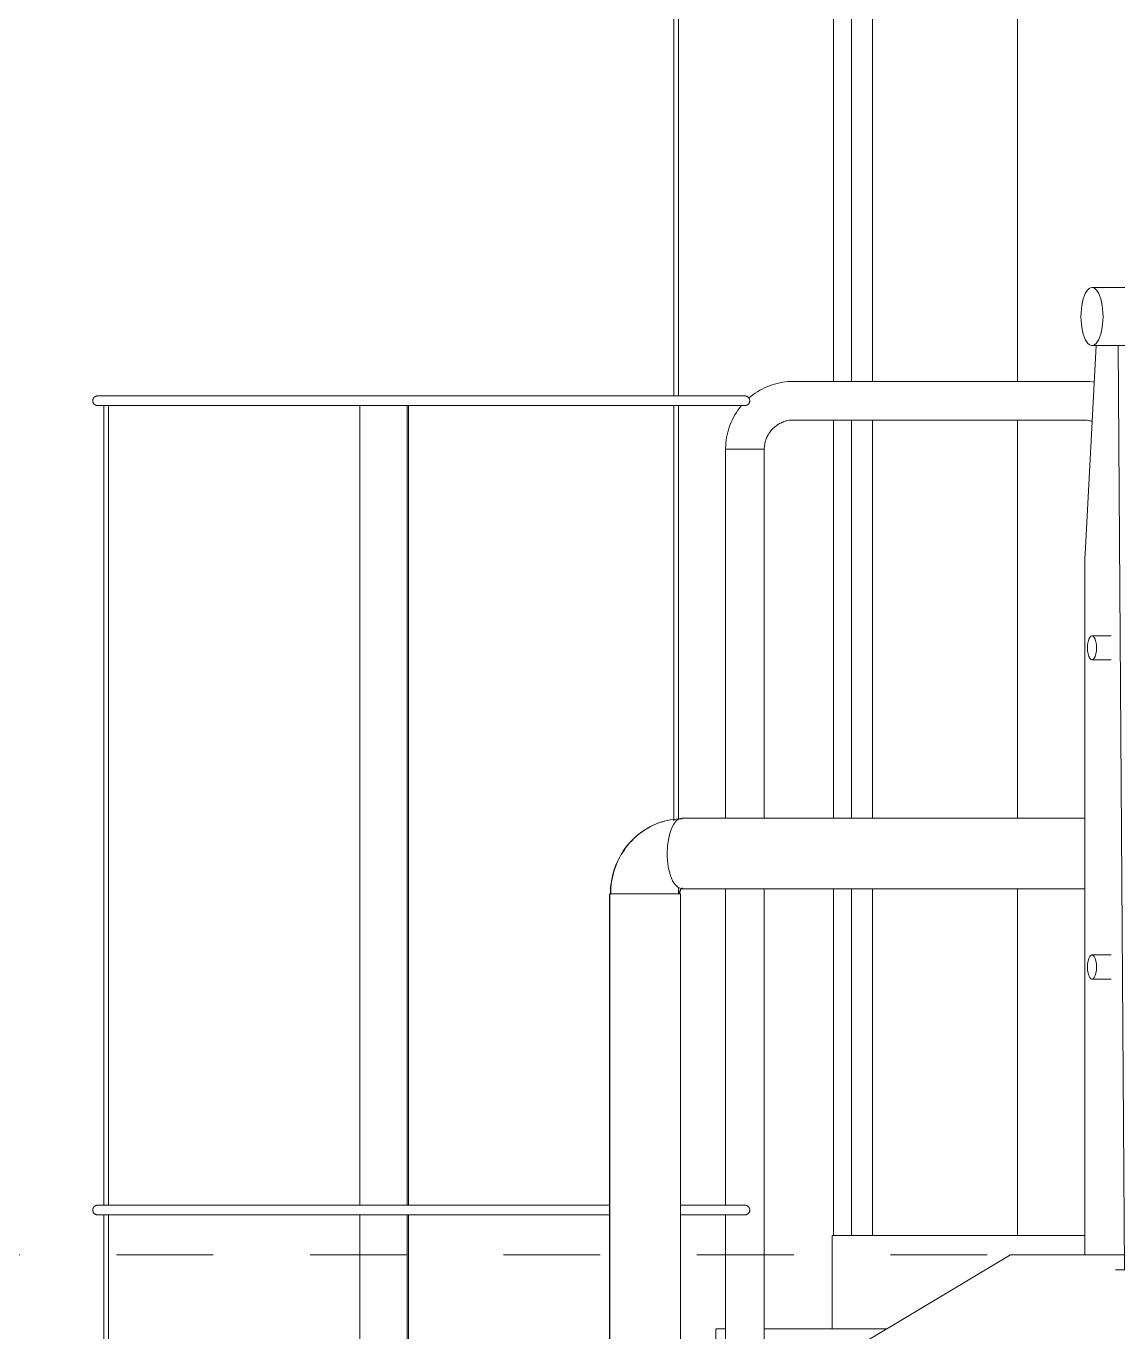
# Model space of a CAD drawing. Header units: metres. Extents: x -3 to 137, y -7 to 15.
# Drawn here: x 19.658 to 20.786, y 2.733 to 4.083 of the extents above; entities that cross this region are included whole.
import ezdxf

# ---------------------------------------------------------------- set-up
doc = ezdxf.new("R2010")
doc.units = ezdxf.units.M
doc.linetypes.add('Centre', pattern=[0.03175, 0.00635, -0.00475, 0.0159, -0.00475])
for name, color, linetype, lineweight in [('A-FLOR', 7, 'Continuous', 9), ('A-FLOR-HRAL', 7, 'Continuous', 9), ('A-FLOR-LEVL', 7, 'Continuous', 9), ('A-GENM', 7, 'Continuous', 9), ('A-WALL-PATT', 7, 'Continuous', 9), ('I-WALL', 7, 'Continuous', 9), ('P-PIPE', 7, 'Continuous', 9)]:
    doc.layers.add(name, color=color, linetype=linetype, lineweight=lineweight)

# ---------------------------------------------------------------- blocks, each defined once
blk = doc.blocks.new('M_Corniza Generica - Blanco-2485554-Elevation 4 - a')
at = {"layer": 'A-GENM', "color": 8, "true_color": 0x808080}
for p, q in [((-12.2583, 9.6723), (-12.2583, 3.7154)), ((-12.2583, 3.6755), (-12.2583, 3.2639)), ((-12.2583, 3.191), (-12.2583, 2.8325))]:
    blk.add_line(p, q, dxfattribs=at)
blk = doc.blocks.new('M_Corniza Generica - Blanco-2485529-Elevation 4 - a')
at = {"layer": 'A-GENM', "color": 8, "true_color": 0x808080}
for p, q in [((-12.4233, 9.6552), (-12.4233, 3.7001)), ((-12.4183, 3.7001), (-12.4183, 9.6552)), ((-12.4233, 3.6908), (-12.4233, 3.2613)), ((-12.4183, 3.2628), (-12.4183, 3.6907)), ((-12.4183, 3.1855), (-12.4183, 3.1923))]:
    blk.add_line(p, q, dxfattribs=at)
blk = doc.blocks.new('Generic Models 2 - Generic Models 1-2589999-Elevation 4 - a')
at = {"layer": 'A-GENM', "color": 8, "true_color": 0x808080}
for p, q in [((-12.2254, 2.7225), (-12.0754, 2.8125)), ((-12.0754, 2.8125), (-11.9771, 2.8125))]:
    blk.add_line(p, q, dxfattribs=at)
blk = doc.blocks.new('Railing - 50 x 12mm-2506593-Elevation 4 - a')
at = {"layer": 'A-FLOR-HRAL'}
for p, q in [((-11.0733, 3.7525), (-11.0847, 3.5368)), ((-11.0505, 3.7525), (-11.0645, 3.7525)), ((-11.0441, 2.8125), (-11.0505, 3.7525)), ((-11.0413, 3.7525), (-11.0505, 3.7525)), ((-11.0413, 3.7525), (-11.0348, 2.8125)), ((-11.085, 3.5246), (-11.085, 3.4521)), ((-11.085, 3.4279), (-11.085, 3.1221)), ((-11.085, 3.0979), (-11.085, 2.8125))]:
    blk.add_line(p, q, dxfattribs=at)
blk.add_ellipse((-11.047, 3.5246), major_axis=(0, 0.1), ratio=0.380072, start_param=1.448623, end_param=1.570796, dxfattribs=at)
blk = doc.blocks.new('Railing - 50 x 12mm-V6-Elevation 4 - a')
at = {"layer": 'A-FLOR-HRAL'}
for p, q in [((-10.2071, 3.7525), (-10.2185, 3.5368)), ((-10.1843, 3.7525), (-10.1983, 3.7525)), ((-10.1779, 2.8125), (-10.1843, 3.7525)), ((-10.175, 3.7525), (-10.1843, 3.7525)), ((-10.175, 3.7525), (-10.1686, 2.8125)), ((-10.2188, 3.5246), (-10.2188, 3.4525)), ((-10.2188, 3.4275), (-10.2188, 3.1225)), ((-10.2188, 3.0975), (-10.2188, 2.8125))]:
    blk.add_line(p, q, dxfattribs=at)
blk.add_ellipse((-10.1808, 3.5246), major_axis=(0, 0.1), ratio=0.380072, start_param=1.448623, end_param=1.570796, dxfattribs=at)
blk = doc.blocks.new('Railing - 50 x 12mm-V7-Elevation 4 - a')
at = {"layer": 'A-FLOR-HRAL'}
for p, q in [((-11.9867, 3.7525), (-11.9981, 3.5368)), ((-11.9639, 3.7525), (-11.9779, 3.7525)), ((-11.9574, 2.7971), (-11.9639, 3.7525)), ((-11.9547, 3.7525), (-11.9639, 3.7525)), ((-11.9547, 3.7525), (-11.9481, 2.7971)), ((-11.9984, 3.5246), (-11.9984, 2.8125)), ((-11.9666, 2.7971), (-11.9574, 2.7971)), ((-11.9481, 2.7971), (-11.9574, 2.7971))]:
    blk.add_line(p, q, dxfattribs=at)
blk.add_ellipse((-11.9604, 3.5246), major_axis=(0, 0.1), ratio=0.380072, start_param=1.448623, end_param=1.570796, dxfattribs=at)
blk = doc.blocks.new('Railing - Railing-2595172-Elevation 4 - a')
at = {"layer": 'A-FLOR-HRAL'}
for p, q in [((-10.1882, 3.8125), (-11.991, 3.8125)), ((-11.991, 3.7525), (-11.9674, 3.7525)), ((-11.9547, 3.7525), (-11.0534, 3.7525)), ((-11.0413, 3.7525), (-10.1882, 3.7525)), ((-11.9711, 3.4525), (-11.991, 3.4525)), ((-11.0577, 3.4525), (-11.9526, 3.4525)), ((-10.1915, 3.4525), (-11.0392, 3.4525)), ((-11.991, 3.4275), (-11.9711, 3.4275)), ((-11.9524, 3.4275), (-11.0577, 3.4275)), ((-11.039, 3.4275), (-10.1915, 3.4275)), ((-11.9711, 3.1225), (-11.991, 3.1225)), ((-11.0577, 3.1225), (-11.9504, 3.1225)), ((-10.1915, 3.1225), (-11.037, 3.1225)), ((-11.991, 3.0975), (-11.9711, 3.0975)), ((-11.9502, 3.0975), (-11.0577, 3.0975)), ((-11.0368, 3.0975), (-10.1915, 3.0975))]:
    blk.add_line(p, q, dxfattribs=at)
for centre, major_axis, start_param, end_param in [((-11.991, 3.7825), (0, 0.03), 4.712389, 7.853982), ((-10.1882, 3.7825), (0, 0.03), 4.712389, 6.283185), ((-11.991, 3.7825), (0, 0.03), 1.570796, 4.712389), ((-10.1882, 3.7825), (0, 0.03), 3.141593, 4.712389), ((-11.991, 3.44), (0, 0.0125), 4.712389, 7.853982), ((-11.991, 3.44), (0, 0.0125), 1.570796, 4.712389), ((-11.991, 3.11), (0, 0.0125), 4.712389, 7.853982), ((-11.991, 3.11), (0, 0.0125), 1.570796, 4.712389)]:
    blk.add_ellipse(centre, major_axis=major_axis, ratio=0.380072, start_param=start_param, end_param=end_param, dxfattribs=at)
for name in ['Railing - 50 x 12mm-V7-Elevation 4 - a', 'Railing - 50 x 12mm-2506593-Elevation 4 - a', 'Railing - 50 x 12mm-V6-Elevation 4 - a']:
    blk.add_blockref(name, (0, 0))
blk = doc.blocks.new('M_Escalera Marinera Exterior - M_Escalera Marinera Exterior-2699892-Elevation 4 - a')
at = {"layer": 'A-GENM', "color": 8, "true_color": 0x808080}
for p, q in [((-11.9997, 3.7154), (-12.2997, 3.7154)), ((-12.3497, 3.7004), (-12.6155, 3.7004)), ((-13.0125, 3.6904), (-13.0125, 2.8638)), ((-13.0075, 3.6904), (-13.0075, 2.8638)), ((-12.7479, 3.6905), (-12.7479, 2.8638)), ((-12.699, 3.6907), (-12.699, 2.8638)), ((-12.6976, 3.6906), (-12.6976, 2.8638)), ((-12.6155, 3.6904), (-12.3497, 3.6904)), ((-12.2997, 3.6754), (-11.9997, 3.6754)), ((-12.3697, 3.6454), (-12.3697, 3.264)), ((-12.3497, 3.6454), (-12.3697, 3.6454)), ((-12.3697, 3.6454), (-12.3297, 3.6454)), ((-12.3297, 3.6454), (-12.3497, 3.6454)), ((-12.3297, 3.264), (-12.3297, 3.6454)), ((-12.3697, 3.191), (-12.3697, 2.8636)), ((-12.3297, 0.9118), (-12.3297, 3.191)), ((-12.4897, 2.8638), (-12.6155, 2.8638)), ((-12.3497, 2.8638), (-12.4164, 2.8638)), ((-13.0125, 2.8538), (-13.0125, 2.0127)), ((-13.0075, 2.8538), (-13.0075, 2.0127)), ((-12.7479, 2.8538), (-12.7479, 2.0127)), ((-12.699, 2.854), (-12.699, 2.0127)), ((-12.6976, 2.854), (-12.6976, 2.0127)), ((-12.6155, 2.8538), (-12.4897, 2.8538)), ((-12.4164, 2.8538), (-12.3497, 2.8538)), ((-12.3697, 2.854), (-12.3697, 2.0125)), ((-12.3797, 2.0125), (-12.3797, 2.7361)), ((-12.3695, 2.7361), (-12.3797, 2.7361)), ((-12.3297, 2.7361), (-12.2027, 2.7361))]:
    blk.add_line(p, q, dxfattribs=at)
at = {"layer": 'A-GENM', "color": 8, "true_color": 0x808080, "flags": 128}
for points in [[(-12.2997, 3.7154), (-12.3025, 3.7154), (-12.3053, 3.7152), (-12.3081, 3.7149), (-12.3109, 3.7145), (-12.3136, 3.714), (-12.3164, 3.7134), (-12.3191, 3.7127), (-12.3217, 3.7119), (-12.3244, 3.711), (-12.327, 3.7099), (-12.3295, 3.7088), (-12.332, 3.7075), (-12.3345, 3.7062), (-12.3369, 3.7047), (-12.3392, 3.7032), (-12.3415, 3.7016), (-12.3437, 3.6999), (-12.3456, 3.6983)], [(-12.2997, 3.7154), (-12.3025, 3.7154), (-12.3053, 3.7152), (-12.3081, 3.7149), (-12.3109, 3.7145), (-12.3136, 3.714), (-12.3164, 3.7134), (-12.3191, 3.7127), (-12.3217, 3.7119), (-12.3244, 3.711), (-12.327, 3.7099), (-12.3295, 3.7088), (-12.332, 3.7075), (-12.3345, 3.7062), (-12.3369, 3.7047), (-12.3392, 3.7032), (-12.3415, 3.7016), (-12.3437, 3.6999), (-12.3456, 3.6983)], [(-11.9887, 3.7146), (-11.9906, 3.7148), (-11.9934, 3.7152), (-11.9962, 3.7154), (-11.999, 3.7154), (-11.9997, 3.7154)], [(-11.9887, 3.7146), (-11.9906, 3.7148), (-11.9934, 3.7152), (-11.9962, 3.7154), (-11.999, 3.7154)], [(-13.0239, 3.6954), (-13.0239, 3.6956), (-13.0239, 3.6958), (-13.0239, 3.696), (-13.0238, 3.6962), (-13.0238, 3.6964), (-13.0237, 3.6966), (-13.0237, 3.6968), (-13.0236, 3.697), (-13.0236, 3.6972), (-13.0235, 3.6974), (-13.0234, 3.6976), (-13.0233, 3.6978), (-13.0232, 3.6979), (-13.0231, 3.6981), (-13.023, 3.6983), (-13.0229, 3.6984), (-13.0228, 3.6986), (-13.0227, 3.6987), (-13.0225, 3.6989), (-13.0224, 3.699), (-13.0222, 3.6992), (-13.0221, 3.6993), (-13.0219, 3.6994), (-13.0218, 3.6995), (-13.0216, 3.6996), (-13.0214, 3.6998), (-13.0212, 3.6999), (-13.0211, 3.6999), (-13.0209, 3.7), (-13.0207, 3.7001), (-13.0205, 3.7002), (-13.0203, 3.7002), (-13.0201, 3.7003), (-13.0199, 3.7003), (-13.0197, 3.7004), (-13.0195, 3.7004), (-13.0193, 3.7004), (-13.0191, 3.7004), (-13.0189, 3.7004), (-13.0189, 3.7004)], [(-12.6155, 3.7004), (-12.6317, 3.7004), (-12.6478, 3.7004), (-12.6638, 3.7004), (-12.6798, 3.7004), (-12.6957, 3.7004), (-12.7114, 3.7004), (-12.727, 3.7004), (-12.7424, 3.7004), (-12.7576, 3.7004), (-12.7726, 3.7004), (-12.7873, 3.7004), (-12.8018, 3.7004), (-12.816, 3.7004), (-12.8298, 3.7004), (-12.8433, 3.7004), (-12.8564, 3.7004), (-12.8692, 3.7004), (-12.8815, 3.7004), (-12.8934, 3.7004), (-12.9049, 3.7004), (-12.9159, 3.7004), (-12.9264, 3.7004), (-12.9364, 3.7004), (-12.946, 3.7004), (-12.9549, 3.7004), (-12.9634, 3.7004), (-12.9713, 3.7004), (-12.9786, 3.7004), (-12.9853, 3.7004), (-12.9915, 3.7004), (-12.997, 3.7004), (-13.002, 3.7004), (-13.0063, 3.7004), (-13.01, 3.7004), (-13.013, 3.7004), (-13.0154, 3.7004), (-13.0172, 3.7004), (-13.0184, 3.7004), (-13.0189, 3.7004), (-13.0189, 3.7004)], [(-13.0189, 3.7004), (-13.0186, 3.7004), (-13.0176, 3.7004), (-13.016, 3.7004), (-13.0137, 3.7004), (-13.0109, 3.7004), (-13.0073, 3.7004), (-13.0032, 3.7004), (-12.9984, 3.7004), (-12.993, 3.7004), (-12.9871, 3.7004), (-12.9805, 3.7004), (-12.9733, 3.7004), (-12.9656, 3.7004), (-12.9573, 3.7004), (-12.9484, 3.7004), (-12.9391, 3.7004), (-12.9292, 3.7004), (-12.9188, 3.7004), (-12.9079, 3.7004), (-12.8966, 3.7004), (-12.8848, 3.7004), (-12.8725, 3.7004), (-12.8599, 3.7004), (-12.8469, 3.7004), (-12.8335, 3.7004), (-12.8197, 3.7004), (-12.8056, 3.7004), (-12.7913, 3.7004), (-12.7766, 3.7004), (-12.7617, 3.7004), (-12.7465, 3.7004), (-12.7312, 3.7004), (-12.7156, 3.7004), (-12.6999, 3.7004), (-12.6841, 3.7004), (-12.6681, 3.7004), (-12.6521, 3.7004), (-12.636, 3.7004), (-12.6199, 3.7004), (-12.6155, 3.7004)], [(-13.0189, 3.6904), (-13.0191, 3.6904), (-13.0193, 3.6905), (-13.0195, 3.6905), (-13.0197, 3.6905), (-13.0199, 3.6905), (-13.0201, 3.6906), (-13.0203, 3.6906), (-13.0205, 3.6907), (-13.0207, 3.6908), (-13.0208, 3.6908), (-13.021, 3.6909), (-13.0212, 3.691), (-13.0214, 3.6911), (-13.0215, 3.6912), (-13.0217, 3.6913), (-13.0219, 3.6914), (-13.022, 3.6916), (-13.0222, 3.6917), (-13.0223, 3.6918), (-13.0225, 3.692), (-13.0226, 3.6921), (-13.0227, 3.6923), (-13.0229, 3.6924), (-13.023, 3.6926), (-13.0231, 3.6927), (-13.0232, 3.6929), (-13.0233, 3.6931), (-13.0234, 3.6933), (-13.0235, 3.6934), (-13.0236, 3.6936), (-13.0236, 3.6938), (-13.0237, 3.694), (-13.0237, 3.6942), (-13.0238, 3.6944), (-13.0238, 3.6946), (-13.0238, 3.6948), (-13.0239, 3.695), (-13.0239, 3.6952), (-13.0239, 3.6954), (-13.0239, 3.6954)], [(-13.013, 3.6904), (-13.0154, 3.6904), (-13.0172, 3.6904), (-13.0184, 3.6904), (-13.0189, 3.6904), (-13.0189, 3.6904)], [(-13.0189, 3.6904), (-13.0186, 3.6904), (-13.0176, 3.6904), (-13.016, 3.6904), (-13.0137, 3.6904), (-13.0109, 3.6904), (-13.0073, 3.6904), (-13.0032, 3.6904), (-12.9984, 3.6904), (-12.993, 3.6904), (-12.9871, 3.6904), (-12.9805, 3.6904), (-12.9733, 3.6904), (-12.9656, 3.6904), (-12.9573, 3.6904), (-12.9484, 3.6904), (-12.9391, 3.6904), (-12.9292, 3.6904), (-12.9188, 3.6904), (-12.9079, 3.6904), (-12.8966, 3.6904), (-12.8848, 3.6904), (-12.8725, 3.6904), (-12.8599, 3.6904), (-12.8469, 3.6904), (-12.8335, 3.6904), (-12.8197, 3.6904), (-12.8056, 3.6904), (-12.7913, 3.6904), (-12.7766, 3.6904), (-12.7617, 3.6904), (-12.7465, 3.6904), (-12.7312, 3.6904), (-12.7156, 3.6904), (-12.6999, 3.6904), (-12.6841, 3.6904), (-12.6681, 3.6904), (-12.6521, 3.6904), (-12.636, 3.6904), (-12.6199, 3.6904), (-12.6155, 3.6904)], [(-12.7479, 3.6904), (-12.7576, 3.6904), (-12.7726, 3.6904), (-12.7873, 3.6904), (-12.8018, 3.6904), (-12.816, 3.6904), (-12.8298, 3.6904), (-12.8433, 3.6904), (-12.8564, 3.6904), (-12.8692, 3.6904), (-12.8815, 3.6904), (-12.8934, 3.6904), (-12.9049, 3.6904), (-12.9159, 3.6904), (-12.9264, 3.6904), (-12.9364, 3.6904), (-12.946, 3.6904), (-12.9549, 3.6904), (-12.9634, 3.6904), (-12.9713, 3.6904), (-12.9786, 3.6904), (-12.9853, 3.6904), (-12.9915, 3.6904), (-12.997, 3.6904), (-13.002, 3.6904), (-13.0063, 3.6904), (-13.0075, 3.6904)], [(-12.6155, 3.6904), (-12.6317, 3.6904), (-12.6478, 3.6904), (-12.6638, 3.6904), (-12.6798, 3.6904), (-12.6957, 3.6904), (-12.6976, 3.6904)], [(-12.3537, 3.69), (-12.3554, 3.6878), (-12.3571, 3.6856), (-12.3586, 3.6833), (-12.3601, 3.6809), (-12.3615, 3.6784), (-12.3627, 3.6759), (-12.3639, 3.6734), (-12.365, 3.6708), (-12.3659, 3.6682), (-12.3668, 3.6655), (-12.3675, 3.6628), (-12.3682, 3.6601), (-12.3687, 3.6573), (-12.3691, 3.6546), (-12.3694, 3.6518), (-12.3696, 3.649), (-12.3697, 3.6462)], [(-12.3537, 3.69), (-12.3554, 3.6878), (-12.3571, 3.6856), (-12.3586, 3.6833), (-12.3601, 3.6809), (-12.3615, 3.6784), (-12.3627, 3.6759), (-12.3639, 3.6734), (-12.365, 3.6708), (-12.3659, 3.6682), (-12.3668, 3.6655), (-12.3675, 3.6628), (-12.3682, 3.6601), (-12.3687, 3.6573), (-12.3691, 3.6546), (-12.3694, 3.6518), (-12.3696, 3.649), (-12.3697, 3.6462), (-12.3697, 3.6454)], [(-12.3297, 3.6454), (-12.3297, 3.6466), (-12.3296, 3.6478), (-12.3295, 3.649), (-12.3293, 3.6502), (-12.3291, 3.6514), (-12.3289, 3.6526), (-12.3285, 3.6537), (-12.3282, 3.6549), (-12.3278, 3.656), (-12.3273, 3.6571), (-12.3269, 3.6582), (-12.3263, 3.6593), (-12.3257, 3.6603), (-12.3251, 3.6614), (-12.3245, 3.6624), (-12.3238, 3.6634), (-12.323, 3.6643), (-12.3223, 3.6652), (-12.3215, 3.6661), (-12.3206, 3.667), (-12.3197, 3.6678), (-12.3188, 3.6686), (-12.3179, 3.6693), (-12.3169, 3.67), (-12.3159, 3.6707), (-12.3149, 3.6713), (-12.3139, 3.6719), (-12.3128, 3.6724), (-12.3117, 3.6729), (-12.3106, 3.6734), (-12.3095, 3.6738), (-12.3083, 3.6742), (-12.3072, 3.6745), (-12.306, 3.6748), (-12.3048, 3.675), (-12.3036, 3.6752), (-12.3024, 3.6753), (-12.3012, 3.6754), (-12.3, 3.6754), (-12.2997, 3.6754)], [(-11.9997, 3.6754), (-11.9985, 3.6754), (-11.9973, 3.6753), (-11.9961, 3.6752), (-11.9949, 3.6751), (-11.9938, 3.6748), (-11.9926, 3.6746), (-11.9914, 3.6743)], [(-13.0239, 2.8588), (-13.0239, 2.859), (-13.0239, 2.8592), (-13.0239, 2.8594), (-13.0238, 2.8596), (-13.0238, 2.8598), (-13.0237, 2.86), (-13.0237, 2.8602), (-13.0236, 2.8604), (-13.0236, 2.8605), (-13.0235, 2.8607), (-13.0234, 2.8609), (-13.0233, 2.8611), (-13.0232, 2.8613), (-13.0231, 2.8614), (-13.023, 2.8616), (-13.0229, 2.8618), (-13.0228, 2.8619), (-13.0227, 2.8621), (-13.0225, 2.8622), (-13.0224, 2.8624), (-13.0222, 2.8625), (-13.0221, 2.8626), (-13.0219, 2.8628), (-13.0218, 2.8629), (-13.0216, 2.863), (-13.0214, 2.8631), (-13.0212, 2.8632), (-13.0211, 2.8633), (-13.0209, 2.8634), (-13.0207, 2.8634), (-13.0205, 2.8635), (-13.0203, 2.8636), (-13.0201, 2.8636), (-13.0199, 2.8637), (-13.0197, 2.8637), (-13.0195, 2.8637), (-13.0193, 2.8638), (-13.0191, 2.8638), (-13.0189, 2.8638), (-13.0189, 2.8638)], [(-12.6155, 2.8638), (-12.6317, 2.8638), (-12.6478, 2.8638), (-12.6638, 2.8638), (-12.6798, 2.8638), (-12.6957, 2.8638), (-12.7114, 2.8638), (-12.727, 2.8638), (-12.7424, 2.8638), (-12.7576, 2.8638), (-12.7726, 2.8638), (-12.7873, 2.8638), (-12.8018, 2.8638), (-12.816, 2.8638), (-12.8298, 2.8638), (-12.8433, 2.8638), (-12.8564, 2.8638), (-12.8692, 2.8638), (-12.8815, 2.8638), (-12.8934, 2.8638), (-12.9049, 2.8638), (-12.9159, 2.8638), (-12.9264, 2.8638), (-12.9364, 2.8638), (-12.946, 2.8638), (-12.9549, 2.8638), (-12.9634, 2.8638), (-12.9713, 2.8638), (-12.9786, 2.8638), (-12.9853, 2.8638), (-12.9915, 2.8638), (-12.997, 2.8638), (-13.002, 2.8638), (-13.0063, 2.8638), (-13.01, 2.8638), (-13.013, 2.8638), (-13.0154, 2.8638), (-13.0172, 2.8638), (-13.0184, 2.8638), (-13.0189, 2.8638), (-13.0189, 2.8638)], [(-13.0189, 2.8638), (-13.0186, 2.8638), (-13.0176, 2.8638), (-13.016, 2.8638), (-13.0137, 2.8638), (-13.0125, 2.8638)], [(-13.0073, 2.8638), (-13.0032, 2.8638), (-12.9984, 2.8638), (-12.993, 2.8638), (-12.9871, 2.8638), (-12.9805, 2.8638), (-12.9733, 2.8638), (-12.9656, 2.8638), (-12.9573, 2.8638), (-12.9484, 2.8638), (-12.9391, 2.8638), (-12.9292, 2.8638), (-12.9188, 2.8638), (-12.9079, 2.8638), (-12.8966, 2.8638), (-12.8848, 2.8638), (-12.8725, 2.8638), (-12.8599, 2.8638), (-12.8469, 2.8638), (-12.8335, 2.8638), (-12.8197, 2.8638), (-12.8056, 2.8638), (-12.7913, 2.8638), (-12.7766, 2.8638), (-12.7617, 2.8638), (-12.7479, 2.8638)], [(-12.6976, 2.8638), (-12.6841, 2.8638), (-12.6681, 2.8638), (-12.6521, 2.8638), (-12.636, 2.8638), (-12.6199, 2.8638), (-12.6155, 2.8638)], [(-13.0189, 2.8538), (-13.0191, 2.8538), (-13.0193, 2.8538), (-13.0195, 2.8538), (-13.0197, 2.8538), (-13.0199, 2.8539), (-13.0201, 2.8539), (-13.0203, 2.854), (-13.0205, 2.854), (-13.0207, 2.8541), (-13.0208, 2.8542), (-13.021, 2.8543), (-13.0212, 2.8543), (-13.0214, 2.8544), (-13.0215, 2.8545), (-13.0217, 2.8547), (-13.0219, 2.8548), (-13.022, 2.8549), (-13.0222, 2.855), (-13.0223, 2.8552), (-13.0225, 2.8553), (-13.0226, 2.8554), (-13.0227, 2.8556), (-13.0229, 2.8557), (-13.023, 2.8559), (-13.0231, 2.8561), (-13.0232, 2.8562), (-13.0233, 2.8564), (-13.0234, 2.8566), (-13.0235, 2.8568), (-13.0236, 2.857), (-13.0236, 2.8572), (-13.0237, 2.8573), (-13.0237, 2.8575), (-13.0238, 2.8577), (-13.0238, 2.8579), (-13.0238, 2.8581), (-13.0239, 2.8583), (-13.0239, 2.8585), (-13.0239, 2.8587), (-13.0239, 2.8588)], [(-13.013, 2.8538), (-13.0154, 2.8538), (-13.0172, 2.8538), (-13.0184, 2.8538), (-13.0189, 2.8538), (-13.0189, 2.8538)], [(-13.0189, 2.8538), (-13.0186, 2.8538), (-13.0176, 2.8538), (-13.016, 2.8538), (-13.0137, 2.8538), (-13.0109, 2.8538), (-13.0073, 2.8538), (-13.0032, 2.8538), (-12.9984, 2.8538), (-12.993, 2.8538), (-12.9871, 2.8538), (-12.9805, 2.8538), (-12.9733, 2.8538), (-12.9656, 2.8538), (-12.9573, 2.8538), (-12.9484, 2.8538), (-12.9391, 2.8538), (-12.9292, 2.8538), (-12.9188, 2.8538), (-12.9079, 2.8538), (-12.8966, 2.8538), (-12.8848, 2.8538), (-12.8725, 2.8538), (-12.8599, 2.8538), (-12.8469, 2.8538), (-12.8335, 2.8538), (-12.8197, 2.8538), (-12.8056, 2.8538), (-12.7913, 2.8538), (-12.7766, 2.8538), (-12.7617, 2.8538), (-12.7465, 2.8538), (-12.7312, 2.8538), (-12.7156, 2.8538), (-12.6999, 2.8538), (-12.6841, 2.8538), (-12.6681, 2.8538), (-12.6521, 2.8538), (-12.636, 2.8538), (-12.6199, 2.8538), (-12.6155, 2.8538)], [(-12.7479, 2.8538), (-12.7576, 2.8538), (-12.7726, 2.8538), (-12.7873, 2.8538), (-12.8018, 2.8538), (-12.816, 2.8538), (-12.8298, 2.8538), (-12.8433, 2.8538), (-12.8564, 2.8538), (-12.8692, 2.8538), (-12.8815, 2.8538), (-12.8934, 2.8538), (-12.9049, 2.8538), (-12.9159, 2.8538), (-12.9264, 2.8538), (-12.9364, 2.8538), (-12.946, 2.8538), (-12.9549, 2.8538), (-12.9634, 2.8538), (-12.9713, 2.8538), (-12.9786, 2.8538), (-12.9853, 2.8538), (-12.9915, 2.8538), (-12.997, 2.8538), (-13.002, 2.8538), (-13.0063, 2.8538), (-13.0075, 2.8538)], [(-12.6155, 2.8538), (-12.6317, 2.8538), (-12.6478, 2.8538), (-12.6638, 2.8538), (-12.6798, 2.8538), (-12.6957, 2.8538), (-12.6976, 2.8538)]]:
    blk.add_lwpolyline(points, dxfattribs=at)
at = {"layer": 'A-GENM', "color": 8, "true_color": 0x808080}
for points, knots in [([(-12.3447, 3.6954), (-12.3447, 3.6959), (-12.3448, 3.6965), (-12.3451, 3.6974), (-12.3454, 3.6979), (-12.3457, 3.6984), (-12.346, 3.6987), (-12.3462, 3.6991), (-12.3467, 3.6994), (-12.3471, 3.6997), (-12.3475, 3.6999), (-12.3478, 3.7001), (-12.3481, 3.7002), (-12.3484, 3.7003), (-12.3487, 3.7003), (-12.3491, 3.7004), (-12.3494, 3.7004), (-12.3496, 3.7004), (-12.3497, 3.7004)], [0, 0, 0, 0, 0.0833333, 0.125, 0.1666667, 0.2083333, 0.2291667, 0.25, 0.2916667, 0.3333333, 0.3541667, 0.375, 0.3958333, 0.4166667, 0.4375, 0.4583333, 0.4791667, 0.5, 0.5, 0.5, 0.5]), ([(-12.3497, 3.6904), (-12.3496, 3.6904), (-12.3494, 3.6904), (-12.3491, 3.6905), (-12.3487, 3.6905), (-12.3484, 3.6906), (-12.3481, 3.6907), (-12.3478, 3.6908), (-12.3475, 3.691), (-12.3472, 3.6911), (-12.3469, 3.6913), (-12.3466, 3.6915), (-12.3462, 3.6918), (-12.346, 3.6921), (-12.3457, 3.6925), (-12.3454, 3.6929), (-12.3451, 3.6935), (-12.3448, 3.6944), (-12.3447, 3.695), (-12.3447, 3.6954)], [0.5, 0.5, 0.5, 0.5, 0.5208333, 0.5416667, 0.5625, 0.5833333, 0.6041667, 0.625, 0.6458333, 0.6666667, 0.6875, 0.7083333, 0.75, 0.7708333, 0.7916667, 0.8333333, 0.875, 0.9166667, 1, 1, 1, 1]), ([(-12.3447, 2.8588), (-12.3447, 2.8592), (-12.3448, 2.8599), (-12.3451, 2.8607), (-12.3454, 2.8613), (-12.3457, 2.8617), (-12.346, 2.8621), (-12.3462, 2.8624), (-12.3467, 2.8628), (-12.3471, 2.8631), (-12.3475, 2.8633), (-12.3478, 2.8634), (-12.3481, 2.8635), (-12.3484, 2.8636), (-12.3487, 2.8637), (-12.3491, 2.8637), (-12.3494, 2.8638), (-12.3496, 2.8638), (-12.3497, 2.8638)], [0, 0, 0, 0, 0.0833333, 0.125, 0.1666667, 0.2083333, 0.2291667, 0.25, 0.2916667, 0.3333333, 0.3541667, 0.375, 0.3958333, 0.4166667, 0.4375, 0.4583333, 0.4791667, 0.5, 0.5, 0.5, 0.5]), ([(-12.3497, 2.8538), (-12.3496, 2.8538), (-12.3494, 2.8538), (-12.3491, 2.8538), (-12.3487, 2.8539), (-12.3484, 2.8539), (-12.3481, 2.854), (-12.3478, 2.8542), (-12.3475, 2.8543), (-12.3472, 2.8544), (-12.3469, 2.8546), (-12.3466, 2.8549), (-12.3462, 2.8552), (-12.346, 2.8555), (-12.3457, 2.8558), (-12.3454, 2.8563), (-12.3451, 2.8569), (-12.3448, 2.8577), (-12.3447, 2.8583), (-12.3447, 2.8588)], [0.5, 0.5, 0.5, 0.5, 0.5208333, 0.5416667, 0.5625, 0.5833333, 0.6041667, 0.625, 0.6458333, 0.6666667, 0.6875, 0.7083333, 0.75, 0.7708333, 0.7916667, 0.8333333, 0.875, 0.9166667, 1, 1, 1, 1])]:
    blk.add_open_spline(points, degree=3, knots=knots, dxfattribs=at)
blk = doc.blocks.new('M_RVR_Codo material - CO - Codo-2958831-Elevation 4 - a')
at = {"layer": 'P-PIPE', "flags": 128}
for points in [[(-12.4176, 3.2632), (-12.4206, 3.263), (-12.4237, 3.2626), (-12.4268, 3.2622), (-12.4298, 3.2616), (-12.4328, 3.2608), (-12.4358, 3.26), (-12.4387, 3.259), (-12.4416, 3.2579), (-12.4444, 3.2567), (-12.4472, 3.2553), (-12.4499, 3.2539), (-12.4525, 3.2523), (-12.4551, 3.2506), (-12.4576, 3.2488), (-12.46, 3.247), (-12.4623, 3.245), (-12.4646, 3.2429), (-12.4668, 3.2408), (-12.4688, 3.2386), (-12.4708, 3.2363), (-12.4727, 3.2339), (-12.4745, 3.2314), (-12.4762, 3.2289), (-12.4777, 3.2264), (-12.4792, 3.2237), (-12.4806, 3.2211), (-12.4819, 3.2183), (-12.4831, 3.2156), (-12.4841, 3.2127), (-12.4851, 3.2099), (-12.4859, 3.207), (-12.4867, 3.2041), (-12.4873, 3.2012), (-12.4878, 3.1982), (-12.4883, 3.1953), (-12.4886, 3.1923), (-12.4888, 3.1893), (-12.4888, 3.1863), (-12.4889, 3.1855)], [(-12.4175, 3.1855), (-12.4174, 3.1858), (-12.4174, 3.1862), (-12.4174, 3.1866), (-12.4173, 3.1869), (-12.4173, 3.1873), (-12.4172, 3.1876), (-12.4171, 3.188), (-12.417, 3.1883), (-12.4169, 3.1886), (-12.4168, 3.1889), (-12.4167, 3.1892), (-12.4166, 3.1895), (-12.4165, 3.1897), (-12.4163, 3.19), (-12.4162, 3.1902), (-12.416, 3.1904), (-12.4159, 3.1906), (-12.4158, 3.1908), (-12.4156, 3.1909), (-12.4155, 3.1911)]]:
    blk.add_lwpolyline(points, dxfattribs=at)
blk = doc.blocks.new('M_RVR_Codo material - CO - Codo-V57-Elevation 4 - a')
at = {"layer": 'P-PIPE', "flags": 128}
for points in [[(-12.4147, 3.2632), (-12.4178, 3.2632), (-12.4209, 3.263), (-12.424, 3.2626), (-12.4271, 3.2621), (-12.4301, 3.2615), (-12.4331, 3.2608), (-12.4361, 3.2599), (-12.439, 3.2589), (-12.4418, 3.2578), (-12.4447, 3.2566), (-12.4474, 3.2552), (-12.4501, 3.2537), (-12.4527, 3.2522), (-12.4553, 3.2505), (-12.4578, 3.2487), (-12.4601, 3.2468), (-12.4625, 3.2448), (-12.4647, 3.2427), (-12.4668, 3.2406), (-12.4689, 3.2384), (-12.4708, 3.2361), (-12.4727, 3.2337), (-12.4744, 3.2312), (-12.4761, 3.2287), (-12.4777, 3.2262), (-12.4791, 3.2235), (-12.4805, 3.2209), (-12.4817, 3.2181), (-12.4829, 3.2154), (-12.4839, 3.2126), (-12.4849, 3.2097), (-12.4857, 3.2069), (-12.4864, 3.204), (-12.487, 3.2011), (-12.4876, 3.1981), (-12.488, 3.1952), (-12.4883, 3.1922), (-12.4885, 3.1893), (-12.4885, 3.1863), (-12.4885, 3.1855)], [(-12.4171, 3.1855), (-12.4171, 3.1859), (-12.4171, 3.1863), (-12.4171, 3.1866), (-12.417, 3.187), (-12.417, 3.1874), (-12.4169, 3.1877), (-12.4168, 3.1881), (-12.4167, 3.1884), (-12.4166, 3.1888), (-12.4165, 3.1891), (-12.4164, 3.1894), (-12.4162, 3.1897), (-12.4161, 3.1899), (-12.416, 3.1902), (-12.4158, 3.1904), (-12.4157, 3.1906), (-12.4156, 3.1908), (-12.4154, 3.191), (-12.4153, 3.1911), (-12.4152, 3.1913), (-12.4151, 3.1914), (-12.415, 3.1915), (-12.4149, 3.1916), (-12.4148, 3.1917), (-12.4147, 3.1917), (-12.4146, 3.1918), (-12.4146, 3.1918), (-12.4145, 3.1918), (-12.4145, 3.1919), (-12.4145, 3.1919), (-12.4145, 3.1919)]]:
    blk.add_lwpolyline(points, dxfattribs=at)

msp = doc.modelspace()

# ---------------------------------------------------------------- hatches: boundary and pattern name
at = {"layer": 'A-WALL-PATT', "true_color": 0x383a4e}
h = msp.add_hatch(dxfattribs=at)
h.set_pattern_fill('FP_1', color=159, style=0, pattern_type=2)
h.set_pattern_definition([(90, (26.2325, 0), (-0.15, 9e-18), [])])
h.paths.add_polyline_path([(20.534, 2.8325), (20.7521, 2.8325), (20.7521, 3.191), (20.511, 3.191), (20.511, 2.8325), (20.5251, 2.8325)])
h.paths.add_polyline_path([(26.0504, 2.8359), (26.0496, 2.8359), (26.0496, 2.9866), (26.0045, 2.9866), (26.0019, 2.9439), (25.9991, 2.9211), (25.9939, 2.8964), (25.9843, 2.8733), (25.9675, 2.8519), (25.9527, 2.8388), (25.9401, 2.8325), (26.0263, 2.8325), (26.0502, 2.8358)])
h.paths.add_polyline_path([(20.8335, 2.8325), (21.4368, 2.8325), (21.4368, 3.0975), (20.8303, 3.0975), (20.8329, 2.8812)])
h.paths.add_polyline_path([(28.009, 2.8325), (28.011, 3.0975), (27.7926, 3.0975), (27.7926, 2.9909), (27.6561, 2.9909), (27.6546, 2.9705), (27.6499, 2.9371), (27.64, 2.9016), (27.6229, 2.8701), (27.6086, 2.8507), (27.5886, 2.8366), (27.5798, 2.8325), (28.0088, 2.8325)])
h.paths.add_polyline_path([(28.0939, 2.8325), (28.0939, 3.2949), (28.0621, 3.2949), (28.0621, 2.8325)])
h.paths.add_polyline_path([(30.9738, 2.8325), (31.3058, 2.8325), (31.3058, 3.0975), (30.8426, 3.0975), (30.8426, 2.9432), (30.9738, 2.8605)])
h.paths.add_polyline_path([(26.3497, 2.8325), (26.3796, 2.8325), (26.3661, 2.839), (26.3487, 2.8532), (26.3275, 2.8829), (26.3239, 2.8906), (26.3159, 2.9106), (26.3093, 2.9408), (26.3034, 2.9812), (26.3031, 2.9866), (26.165, 2.9866), (26.165, 3.0975), (26.0773, 3.0975), (26.0773, 2.8359), (26.102, 2.8325), (26.3487, 2.8325)])
h.paths.add_polyline_path([(31.3795, 2.8325), (31.3795, 3.0975), (31.3598, 3.0975), (31.3621, 2.8325)])
h.paths.add_polyline_path([(22.5317, 2.8325), (22.5317, 3.0975), (22.2468, 3.0975), (22.2504, 2.8742), (22.2704, 2.8636), (22.2704, 2.8325), (22.3297, 2.8325)])
h.paths.add_polyline_path([(22.587, 2.8325), (22.587, 3.2625), (22.5788, 3.2625), (22.582, 2.8325)])
h.paths.add_polyline_path([(31.4195, 2.8325), (31.4339, 2.8325), (31.4339, 3.0975), (31.4195, 3.0975), (31.4195, 2.8418)])
h.paths.add_polyline_path([(27.0998, 2.8325), (27.0998, 2.9714), (26.6545, 2.9714), (26.6545, 2.8325)])
h.paths.add_polyline_path([(27.3248, 2.8325), (27.4916, 2.8325), (27.4781, 2.839), (27.4607, 2.8532), (27.4395, 2.8829), (27.4358, 2.8906), (27.4279, 2.9106), (27.4213, 2.9408), (27.4154, 2.9812), (27.4151, 2.9866), (27.3967, 2.9866), (27.3967, 2.9714), (27.3248, 2.9714), (27.3248, 2.8478)])
h.paths.add_polyline_path([(31.5119, 2.8325), (31.6962, 2.8325), (31.6962, 3.191), (31.5076, 3.191), (31.5117, 2.846)])
h.paths.add_polyline_path([(24.0939, 2.8325), (24.1409, 2.8325), (24.1409, 3.2625), (24.0939, 3.2625), (24.0939, 2.874)])
h.paths.add_polyline_path([(24.6154, 2.8325), (24.6154, 2.9909), (24.5938, 2.9909), (24.5938, 3.0975), (24.191, 3.0975), (24.1932, 2.8325)])
h.paths.add_polyline_path([(24.677, 2.8325), (24.7231, 2.8325), (24.7054, 2.8432), (24.6928, 2.8541), (24.6784, 2.8744), (24.6669, 2.8996), (24.6677, 2.8325)])
h.paths.add_polyline_path([(26.4968, 2.8325), (26.5943, 2.8325), (26.5943, 2.9714), (26.5426, 2.9705), (26.5379, 2.9371), (26.528, 2.9016), (26.5109, 2.8701), (26.4966, 2.8507), (26.4766, 2.8366), (26.4693, 2.8325), (26.4966, 2.8325)])
h.paths.add_polyline_path([(25.8233, 2.8325), (25.8516, 2.8325), (25.8339, 2.8432), (25.8217, 2.8536), (25.8069, 2.8744), (25.7954, 2.9027), (25.7885, 2.957), (25.7869, 2.9714), (25.6168, 2.9714), (25.6168, 2.8325), (25.8217, 2.8325)])
h.paths.add_polyline_path([(24.8116, 2.8325), (24.8443, 2.8325), (24.8443, 2.8575), (24.839, 2.8519), (24.8242, 2.8388), (24.8121, 2.8328)])
h.paths.add_polyline_path([(25.521, 2.8325), (25.521, 2.9714), (25.0511, 2.9714), (25.0511, 2.8325), (25.1575, 2.8325)])
h.paths.add_polyline_path([(25.0003, 2.8325), (25.0003, 2.9714), (24.8951, 2.9714), (24.8951, 2.8325), (24.9103, 2.8325)])
h.paths.add_polyline_path([(21.5156, 2.8779), (21.6209, 2.9384), (21.6209, 2.9782), (21.6166, 2.9824), (21.6055, 3.0081), (21.6013, 3.0344), (21.6061, 3.0638), (21.6171, 3.087), (21.6209, 3.0906), (21.6209, 3.0975), (21.5129, 3.0975), (21.5155, 2.8812)])
h.paths.add_polyline_path([(30.2469, 2.9015), (30.3192, 2.9432), (30.3192, 3.0975), (30.1807, 3.0975), (30.1812, 2.9428), (30.2244, 2.9156)])
h.paths.add_polyline_path([(22.1707, 2.916), (22.1707, 3.0975), (22.119, 3.0975), (22.119, 2.9432)])
h.paths.add_polyline_path([(29.631, 2.928), (29.6573, 2.9432), (29.6573, 3.0975), (29.6297, 3.0975), (29.6309, 2.9432)])
h.paths.add_polyline_path([(22.315, 3.1225), (22.5317, 3.1225), (22.5317, 3.2625), (22.2448, 3.2625), (22.2465, 3.1225), (22.2504, 3.1225)])
h.paths.add_polyline_path([(27.8763, 3.1225), (28.0112, 3.1225), (28.0126, 3.3188), (27.9676, 3.3594), (27.9756, 3.3675), (27.9692, 3.3852), (27.969, 3.4275), (27.7926, 3.4275), (27.7926, 3.1225)])
h.paths.add_polyline_path([(30.2181, 3.1225), (30.3192, 3.1225), (30.3192, 3.191), (30.2862, 3.1901), (30.2244, 3.1816), (30.2181, 3.1807), (30.2064, 3.1826), (30.2021, 3.1845), (30.1807, 3.1845), (30.1807, 3.1225), (30.2121, 3.1225)])
h.paths.add_polyline_path([(24.5395, 3.1225), (24.5938, 3.1225), (24.5938, 3.2625), (24.1898, 3.2625), (24.1908, 3.1225), (24.416, 3.1225)])
h.paths.add_polyline_path([(31.3795, 3.1225), (31.3795, 3.191), (31.359, 3.191), (31.3596, 3.1225), (31.3621, 3.1225)])
h.paths.add_polyline_path([(20.9556, 3.1225), (21.4368, 3.1225), (21.4368, 3.191), (20.8292, 3.191), (20.83, 3.1225), (20.8671, 3.1225)])
h.paths.add_polyline_path([(30.9659, 3.1225), (31.3058, 3.1225), (31.3058, 3.191), (30.9254, 3.1903), (30.88, 3.188), (30.8668, 3.1907), (30.8645, 3.191), (30.8426, 3.191), (30.8426, 3.1225)])
h.paths.add_polyline_path([(26.0843, 3.1225), (26.165, 3.1225), (26.165, 3.3066), (26.1171, 3.3066), (26.1171, 3.4275), (26.0979, 3.4275), (26.0984, 3.3066), (26.0773, 3.3066), (26.0773, 3.1225)])
h.paths.add_polyline_path([(31.4339, 3.1225), (31.4339, 3.191), (31.4195, 3.191), (31.4195, 3.1225)])
h.paths.add_polyline_path([(29.6573, 3.1225), (29.6573, 3.2993), (29.6452, 3.2993), (29.6452, 3.2949), (29.6281, 3.2949), (29.6295, 3.1225), (29.6321, 3.1225)])
h.paths.add_polyline_path([(21.5735, 3.1225), (21.6209, 3.1225), (21.6209, 3.1918), (21.5944, 3.1918), (21.5882, 3.1887), (21.5837, 3.188), (21.5118, 3.1887), (21.5126, 3.1225), (21.5165, 3.1225)])
h.paths.add_polyline_path([(22.1707, 3.1225), (22.1707, 3.2625), (22.119, 3.2625), (22.119, 3.1225)])
h.paths.add_polyline_path([(30.2403, 3.26), (30.2403, 3.264), (30.3192, 3.264), (30.3192, 3.2993), (30.1807, 3.2993), (30.1817, 3.2705), (30.2142, 3.2705), (30.2309, 3.264), (30.234, 3.2601)])
h.paths.add_polyline_path([(21.2842, 3.264), (21.4368, 3.264), (21.4368, 3.4275), (20.8264, 3.4275), (20.8283, 3.264), (21.2795, 3.264)])
h.paths.add_polyline_path([(20.5849, 3.264), (20.7521, 3.264), (20.7524, 3.5368), (20.7589, 3.6733), (20.7508, 3.6754), (20.511, 3.6754), (20.511, 3.264)])
h.paths.add_polyline_path([(21.5639, 3.264), (21.5695, 3.2721), (21.5844, 3.2778), (21.6209, 3.2778), (21.6209, 3.3696), (21.6166, 3.3738), (21.6055, 3.3995), (21.6013, 3.4275), (21.5089, 3.4275), (21.5109, 3.264), (21.5625, 3.264)])
h.paths.add_polyline_path([(31.0289, 3.264), (31.0335, 3.2649), (31.3058, 3.2649), (31.3058, 3.4275), (31.2017, 3.4275), (31.2017, 3.2993), (30.8426, 3.2993), (30.8426, 3.2778), (30.876, 3.2778), (30.8922, 3.2721), (30.8983, 3.264), (31.0254, 3.264)])
h.paths.add_polyline_path([(31.3585, 3.2649), (31.3795, 3.2649), (31.3795, 3.4275), (31.3572, 3.4275), (31.3579, 3.3362)])
h.paths.add_polyline_path([(31.4195, 3.2649), (31.4339, 3.2649), (31.4339, 3.4275), (31.4195, 3.4275), (31.4195, 3.3362)])
h.paths.add_polyline_path([(31.6962, 3.2649), (31.6962, 3.6754), (31.5019, 3.6754), (31.5068, 3.2649), (31.5883, 3.2649)])
h.paths.add_polyline_path([(28.0939, 3.2999), (28.0939, 3.2999), (28.0939, 3.3057), (28.0621, 3.3057), (28.0621, 3.2999)])
h.paths.add_polyline_path([(22.2442, 3.3125), (22.5128, 3.3125), (22.4608, 3.3594), (22.4687, 3.3675), (22.4623, 3.3852), (22.4623, 3.4275), (22.2428, 3.4275), (22.2439, 3.3362)])
h.paths.add_polyline_path([(24.2203, 3.3125), (24.5938, 3.3125), (24.5938, 3.4275), (24.2186, 3.4269), (24.2186, 3.385), (24.2122, 3.3674), (24.2202, 3.3593), (24.1893, 3.3315), (24.1895, 3.3125), (24.2202, 3.3125)])
h.paths.add_polyline_path([(22.1707, 3.3125), (22.1707, 3.4275), (22.119, 3.4275), (22.119, 3.3125)])
h.paths.add_polyline_path([(24.094, 3.3991), (24.1409, 3.3991), (24.1409, 3.405), (24.0939, 3.405), (24.0939, 3.3991)])
h.paths.add_polyline_path([(28.0939, 3.3991), (28.0939, 3.3991), (28.0939, 3.405), (28.0621, 3.405), (28.0621, 3.3991)])
h.paths.add_polyline_path([(22.5317, 3.3991), (22.5317, 3.4275), (22.5166, 3.4269), (22.5166, 3.3991), (22.5203, 3.3991)])
h.paths.add_polyline_path([(22.582, 3.3991), (22.587, 3.3991), (22.587, 3.405), (22.5778, 3.405), (22.5779, 3.3991)])
h.paths.add_polyline_path([(26.1082, 3.4525), (26.1186, 3.4525), (26.1239, 3.6395), (26.129, 3.7525), (26.093, 3.7525), (26.0964, 3.5712), (26.0984, 3.4525)])
h.paths.add_polyline_path([(24.2187, 3.4525), (24.5938, 3.4525), (24.5938, 3.7525), (24.1863, 3.7525), (24.1878, 3.5463), (24.1932, 3.544), (24.2036, 3.536), (24.2118, 3.5253), (24.2169, 3.513), (24.2187, 3.4997), (24.2187, 3.4759)])
h.paths.add_polyline_path([(21.4368, 3.4525), (21.4373, 3.5368), (21.4575, 3.7525), (20.8225, 3.7525), (20.8261, 3.4525), (21.3882, 3.4525)])
h.paths.add_polyline_path([(22.1707, 3.4525), (22.1712, 3.5368), (22.1913, 3.7525), (21.9729, 3.7525), (21.9729, 3.6347), (22.119, 3.6347), (22.119, 3.4525), (22.1297, 3.4525)])
h.paths.add_polyline_path([(22.5174, 3.4525), (22.5317, 3.4526), (22.5317, 3.4759), (22.5165, 3.4752), (22.5165, 3.4525)])
h.paths.add_polyline_path([(21.6049, 3.4525), (21.6055, 3.4525), (21.6061, 3.4552), (21.6171, 3.4784), (21.6209, 3.482), (21.6209, 3.6347), (21.6709, 3.6347), (21.6772, 3.7525), (21.505, 3.7525), (21.5086, 3.4525), (21.5735, 3.4525)])
h.paths.add_polyline_path([(27.7926, 3.4525), (27.9692, 3.4525), (27.9692, 3.4999), (27.971, 3.513), (27.9761, 3.5254), (27.9842, 3.536), (27.9949, 3.5441), (28.0088, 3.5495), (28.0143, 3.551), (28.0158, 3.7525), (27.7926, 3.7525), (27.7926, 3.5362)])
h.paths.add_polyline_path([(31.4339, 3.4525), (31.4344, 3.5368), (31.447, 3.6748), (31.4332, 3.6701), (31.423, 3.6586), (31.4195, 3.6454), (31.4195, 3.4525)])
h.paths.add_polyline_path([(31.357, 3.4525), (31.3795, 3.4525), (31.3802, 3.6489), (31.3859, 3.674), (31.3984, 3.6924), (31.4065, 3.7), (31.4161, 3.7061), (31.4267, 3.711), (31.4507, 3.7154), (31.4541, 3.7525), (31.3546, 3.7525), (31.3568, 3.4767)])
h.paths.add_polyline_path([(31.2131, 3.4525), (31.3058, 3.4525), (31.3061, 3.5368), (31.3193, 3.7525), (31.2017, 3.7525), (31.2017, 3.4525)])
h.paths.add_polyline_path([(22.4386, 3.4525), (22.4623, 3.4525), (22.4624, 3.4999), (22.4641, 3.513), (22.4692, 3.5254), (22.4774, 3.536), (22.488, 3.5441), (22.5004, 3.5493), (22.5165, 3.551), (22.5327, 3.551), (22.5434, 3.7525), (22.2389, 3.7525), (22.2425, 3.4525), (22.315, 3.4525)])
h.paths.add_polyline_path([(28.3706, 3.47), (28.692, 3.47), (28.692, 4.8496), (31.2017, 4.8496), (31.2017, 3.8125), (31.4826, 3.8115), (31.4873, 3.8085), (31.4914, 3.8037), (31.4946, 3.7975), (31.4965, 3.7903), (31.4972, 3.7825), (31.4965, 3.7747), (31.4935, 3.7653), (31.4914, 3.7613), (31.4873, 3.7565), (31.4826, 3.7535), (31.4826, 3.7525), (31.501, 3.7525), (31.5014, 3.7154), (31.6962, 3.7154), (31.6962, 5.7108), (27.3248, 5.7108), (27.3248, 4.2185), (27.7356, 4.2185), (27.7512, 4.1702), (27.7592, 4.1387), (27.7692, 4.0866), (27.7776, 4.0276), (27.7859, 3.9428), (27.7895, 3.894), (27.7938, 3.8125), (28.0561, 3.8115), (28.0591, 3.8085), (28.0616, 3.8037), (28.0648, 3.7903), (28.0648, 3.7747), (28.0616, 3.7613), (28.0591, 3.7565), (28.0561, 3.7535), (28.0495, 3.7525), (28.0618, 3.551), (28.1016, 3.551), (28.1149, 3.5492), (28.1273, 3.5441), (28.1379, 3.536), (28.1461, 3.5253), (28.1512, 3.513), (28.1529, 3.4996), (28.1529, 3.4759), (28.1764, 3.4756), (28.1764, 3.47), (28.3359, 3.47)])
h.paths.add_polyline_path([(22.6695, 3.47), (22.8443, 3.47), (22.8443, 3.4725), (22.829, 3.4725), (22.829, 3.4771), (22.8443, 3.4771), (22.8443, 3.7625), (22.5707, 3.7625), (22.568, 3.7565), (22.5652, 3.7535), (22.5652, 3.7525), (22.5755, 3.7525), (22.5768, 3.551), (22.5948, 3.551), (22.608, 3.5492), (22.6204, 3.5441), (22.631, 3.536), (22.6392, 3.5253), (22.6443, 3.513), (22.6461, 3.4996), (22.646, 3.4759), (22.6695, 3.4756)])
h.paths.add_polyline_path([(23.7305, 3.47), (23.7305, 3.4725), (23.6556, 3.4725), (23.6556, 3.47), (23.6745, 3.47)])
h.paths.add_polyline_path([(24.0115, 3.47), (24.0115, 3.4756), (24.0349, 3.4759), (24.0349, 3.4999), (24.0367, 3.5131), (24.0418, 3.5253), (24.05, 3.536), (24.0606, 3.5441), (24.073, 3.5493), (24.0862, 3.551), (24.142, 3.551), (24.1532, 3.7525), (24.1586, 3.7535), (24.1557, 3.7565), (24.1513, 3.7625), (23.9555, 3.7625), (23.9555, 3.47)])
h.paths.add_polyline_path([(28.3359, 3.4725), (28.3359, 3.4771), (28.364, 3.4771), (28.3643, 3.5268), (28.3653, 3.5268), (28.3669, 3.5378), (28.3706, 3.5481), (28.3853, 3.5618), (28.3976, 3.5651), (28.404, 3.5665), (28.404, 3.5668), (28.5197, 3.5665), (28.5197, 3.5655), (28.5307, 3.5639), (28.5407, 3.5604), (28.5547, 3.5455), (28.558, 3.5331), (28.5594, 3.5268), (28.5597, 3.5268), (28.5597, 3.4771), (28.5878, 3.4765), (28.5878, 3.4725), (28.3706, 3.4725)])
h.paths.add_polyline_path([(28.5396, 3.5268), (28.54, 3.5268), (28.54, 3.528)])
h.paths.add_polyline_path([(28.404, 3.5467), (28.404, 3.5471), (28.4027, 3.5471)])
h.paths.add_polyline_path([(28.384, 3.4771), (28.5396, 3.4771), (28.5395, 3.527), (28.5323, 3.5415), (28.5172, 3.5467), (28.4037, 3.5466), (28.3893, 3.5394), (28.384, 3.5268), (28.384, 3.4878)])
h.paths.add_polyline_path([(23.6745, 3.4771), (23.7305, 3.4771), (23.7305, 3.5467), (23.6682, 3.5467), (23.6556, 3.5409), (23.6556, 3.4771)])
h.paths.add_polyline_path([(23.6682, 3.5467), (23.6682, 3.5471), (23.6664, 3.5471)])
h.paths.add_polyline_path([(23.6556, 3.5634), (23.6618, 3.5651), (23.6682, 3.5665), (23.6682, 3.5668), (23.7305, 3.5668), (23.7305, 3.7625), (23.6556, 3.7625), (23.6556, 3.5636)])
h.paths.add_polyline_path([(21.8892, 3.6347), (21.9221, 3.6347), (21.9221, 3.7525), (21.7092, 3.7525), (21.71, 3.6347), (21.8849, 3.6347)])
h.paths.add_polyline_path([(20.7617, 3.7131), (20.7617, 3.7131), (20.7596, 3.7134)])
h.paths.add_polyline_path([(20.7617, 3.7133), (20.7638, 3.7525), (20.7566, 3.7535), (20.7524, 3.7595), (20.7497, 3.7675), (20.7481, 3.7825), (20.7497, 3.7975), (20.7538, 3.8085), (20.7566, 3.8115), (20.7625, 3.8125), (22.854, 3.8125), (22.854, 4.7775), (23.6556, 4.7775), (23.6556, 3.8125), (23.7305, 3.8125), (23.7305, 5.7108), (20.511, 5.7108), (20.511, 3.7154), (20.7548, 3.7147), (20.7596, 3.7137)])
h.paths.add_polyline_path([(26.0942, 3.8125), (26.1322, 3.8125), (26.1354, 3.8631), (26.09, 3.8631), (26.0916, 3.8125)])
h.paths.add_polyline_path([(24.5932, 3.8125), (24.5938, 3.8125), (24.5938, 3.8221), (24.5975, 3.963), (24.6045, 4.0866), (24.606, 4.1125), (24.4131, 4.1125), (24.4131, 4.7714), (25.1149, 4.7714), (25.1149, 4.2185), (25.826, 4.219), (25.8156, 4.2403), (25.8074, 4.2808), (25.8104, 4.3219), (25.8236, 4.3587), (25.8431, 4.3872), (25.9544, 4.4886), (25.9766, 4.5069), (26.0118, 4.5221), (26.0503, 4.5273), (26.0896, 4.5221), (26.1271, 4.5069), (26.1602, 4.4828), (26.1866, 4.4513), (26.2045, 4.4147), (26.2127, 4.3753), (26.2106, 4.336), (26.198, 4.2986), (26.1786, 4.2701), (26.1999, 4.1984), (26.2563, 4.2069), (26.2563, 4.8742), (27.0263, 4.8742), (27.0263, 4.2185), (27.0998, 4.2185), (27.0998, 5.7108), (23.9555, 5.7108), (23.9555, 3.8125), (24.5925, 3.8125)])
h.paths.add_polyline_path([(26.1013, 3.8875), (26.137, 3.8875), (26.1461, 4.0077), (26.1508, 4.0654), (26.1447, 4.0624), (26.1078, 4.0535), (26.0834, 4.0528), (26.0893, 3.8875), (26.0911, 3.8875)])
h.paths.add_polyline_path([(26.0828, 4.0678), (26.1116, 4.0683), (26.1519, 4.0795), (26.1524, 4.0802), (26.1639, 4.1929), (26.1901, 4.1969), (26.1708, 4.2621), (26.0778, 4.1767), (26.0828, 4.0683)])
h.paths.add_polyline_path([(21.3024, 4.1125), (21.3024, 4.7714), (22.0042, 4.7714), (22.0042, 4.1125), (21.6971, 4.1125)])

# ---------------------------------------------------------------- linework, layer by layer
at = {"layer": 'A-FLOR', "color": 8, "true_color": 0x808080}
for p, q in [((20.491, 2.8325), (20.7521, 2.8325)), ((20.491, 2.7361), (20.491, 2.8325))]:
    msp.add_line(p, q, dxfattribs=at)
at = {"layer": 'A-FLOR-LEVL', "color": 253, "linetype": 'Centre', "true_color": 0xaaaaaa}
msp.add_line((17.1512, 2.8125), (34.6621, 2.8125), dxfattribs=at)
at = {"layer": 'I-WALL'}
for p, q in [((20.511, 5.711), (20.511, 3.7154)), ((20.511, 3.6756), (20.511, 3.2639)), ((20.511, 3.191), (20.511, 2.8325))]:
    msp.add_line(p, q, dxfattribs=at)
at = {"layer": 'P-PIPE'}
for p, q in [((20.7521, 3.264), (20.3358, 3.264)), ((20.3358, 3.191), (20.7521, 3.191)), ((20.2608, 3.1855), (20.2608, 0.8998)), ((20.2612, 3.1855), (20.2612, 0.8998)), ((20.3342, 3.1855), (20.2612, 3.1855)), ((20.3342, 0.8998), (20.3342, 3.1855))]:
    msp.add_line(p, q, dxfattribs=at)
for start_param, end_param in [(0, 1.570796), (1.570796, 3.141593)]:
    msp.add_ellipse((20.3358, 3.2275), major_axis=(0, 0.0365), ratio=0.422618, start_param=start_param, end_param=end_param, dxfattribs=at)

# ---------------------------------------------------------------- block references
at = {"layer": 'A-FLOR-HRAL'}
msp.add_blockref('Railing - Railing-2595172-Elevation 4 - a', (32.7505, 0), dxfattribs=at)
at = {"layer": 'A-GENM', "color": 8, "true_color": 0x808080}
for name in ['M_Corniza Generica - Blanco-2485554-Elevation 4 - a', 'M_Corniza Generica - Blanco-2485529-Elevation 4 - a', 'M_Escalera Marinera Exterior - M_Escalera Marinera Exterior-2699892-Elevation 4 - a', 'Generic Models 2 - Generic Models 1-2589999-Elevation 4 - a']:
    msp.add_blockref(name, (32.7505, 0), dxfattribs=at)
at = {"layer": 'P-PIPE'}
for name in ['M_RVR_Codo material - CO - Codo-2958831-Elevation 4 - a', 'M_RVR_Codo material - CO - Codo-V57-Elevation 4 - a']:
    msp.add_blockref(name, (32.7505, 0), dxfattribs=at)

doc.saveas('drawing.dxf')
